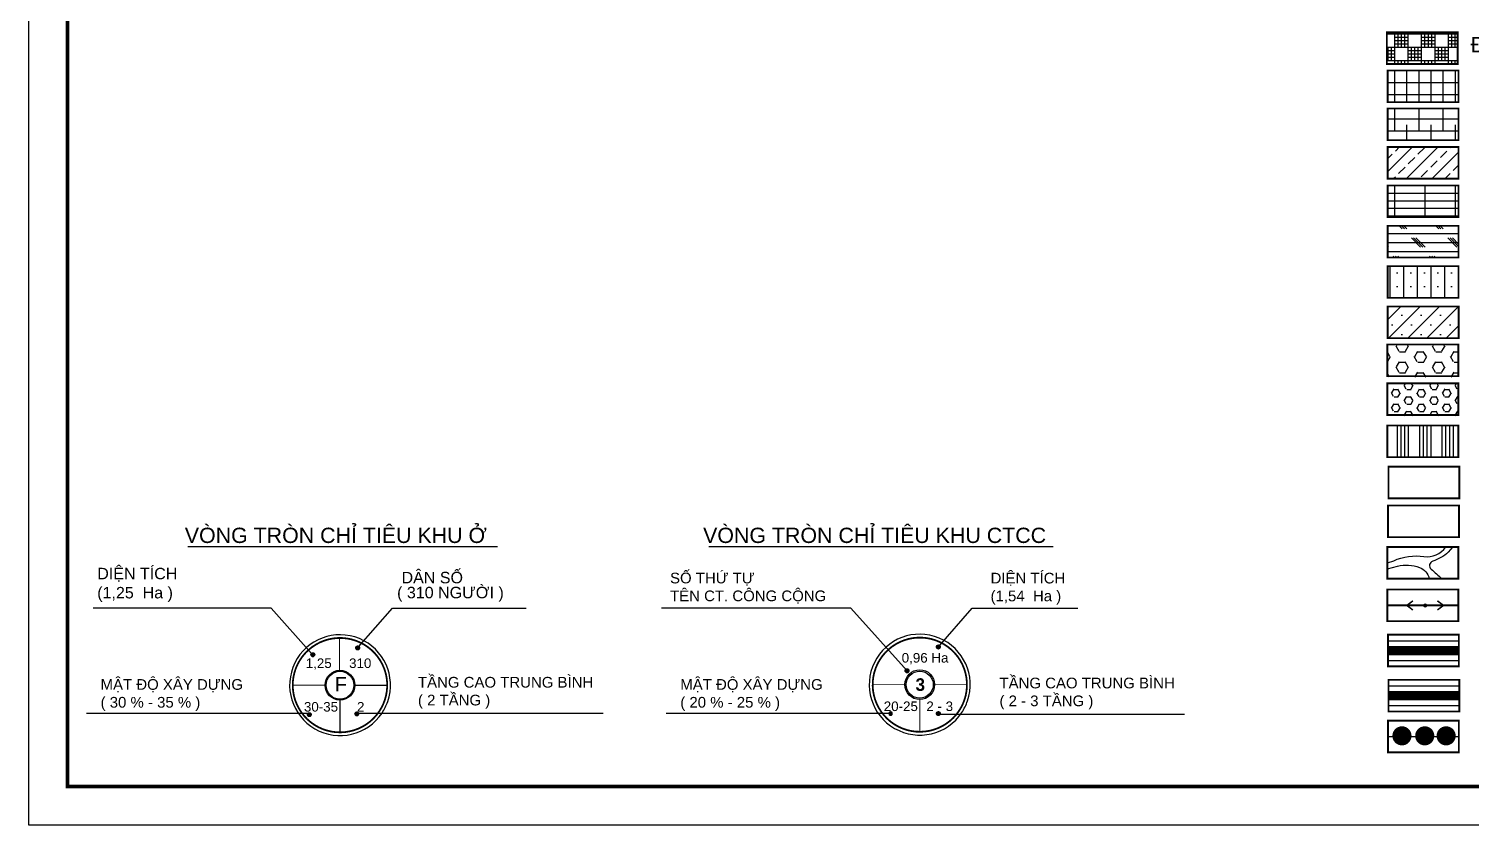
# Model space of a CAD drawing. Header units: millimetres. Extents: x 598301 to 599985, y 1183033 to 1185188.
# Drawn here: x 598301 to 599055, y 1183033 to 1183450 of the extents above; entities that cross this region are included whole.
import ezdxf
from ezdxf.enums import TextEntityAlignment as Align

# ---------------------------------------------------------------- set-up
doc = ezdxf.new("R2010")
doc.units = ezdxf.units.MM
doc.linetypes.add('1KIENTRUC', pattern=[2.5, 1.5, -1])
for name, color, linetype in [('CHU', 7, 'Continuous'), ('CVCX', 72, 'Continuous'), ('CXCL', 102, 'Continuous'), ('DIEN', 6, 'Continuous'), ('GHICHU', 7, 'Continuous'), ('H-BTHU', 61, 'Continuous'), ('h-ccong', 241, 'Continuous'), ('H-CHUNGCU', 40, 'Continuous'), ('h-duong', 7, 'Continuous'), ('H-LKE', 50, 'Continuous'), ('H-TAIDINHCU', 54, 'Continuous'), ('H-TM', 30, 'Continuous'), ('LONGDUONG', 7, 'Continuous'), ('rach', 150, 'Continuous'), ('RANH', 7, 'Continuous'), ('VONG-CT', 7, 'Continuous')]:
    doc.layers.add(name, color=color, linetype=linetype)
doc.styles.add('DIM', font='VHELVEN.TTF')
doc.styles.add('HEO', font='VHELVEN.TTF', dxfattribs={"height": 5.6})
doc.styles.add('style2', font='VTIMESB.TTF')
doc.styles.add('VHEL-B', font='VHELVEB.TTF', dxfattribs={"height": 4.5})

# ---------------------------------------------------------------- blocks, each defined once
blk = doc.blocks.new('2000')
at = {"linetype": 'Continuous', "const_width": 5}
blk.add_lwpolyline([(-2.5, 0, 1), (2.5, 0, 1)], format="xyb", close=True, dxfattribs=at)

msp = doc.modelspace()

# ---------------------------------------------------------------- hatches: boundary and pattern name
at = {"layer": 'CVCX'}
h = msp.add_hatch(dxfattribs=at)
h.set_pattern_fill('HEX', color=256, style=0)
h.set_pattern_definition([(0, (0, 0), (0, 5.49926), [3.175, -6.35]), (120, (0, 0), (-4.762498862, -2.74963), [3.175, -6.35]), (60, (3.175, 0), (-4.762498862, 2.74963), [3.175, -6.35])])
h.paths.add_polyline_path([(599011.38, 1183284.55), (599048.47, 1183284.55), (599048.47, 1183267.98), (599011.38, 1183267.98)])
at = {"layer": 'CXCL'}
h = msp.add_hatch(dxfattribs=at)
h.set_pattern_fill('HEX', color=256, scale=0.7, style=0)
h.set_pattern_definition([(0, (0, 0), (0, 3.849482), [2.2225, -4.445]), (120, (0, 0), (-3.333749203, -1.924741), [2.2225, -4.445]), (60, (2.2225, 0), (-3.333749203, 1.924741), [2.2225, -4.445])])
h.paths.add_polyline_path([(599011.38, 1183264.2), (599048.47, 1183264.2), (599048.47, 1183247.63), (599011.38, 1183247.63)])
at = {"layer": 'DIEN'}
h = msp.add_hatch(color=256, dxfattribs=at)
h.paths.add_polyline_path([(599032.21, 1183148.37, 0.01454), (599032.21, 1183148.43, 1), (599030.08, 1183148.43, 0.01454), (599030.08, 1183148.37)])
h.paths.add_polyline_path([(599030.08, 1183148.37, 0.943471), (599032.21, 1183148.37)])
at = {"layer": 'GHICHU'}
h = msp.add_hatch(dxfattribs=at)
h.set_pattern_fill('_U', color=256, scale=0.1, style=0, pattern_type=0)
h.set_pattern_definition([(2e-13, (19956.89707, 2381809.70585), (4e-16, -0.1), [])])
edge = h.paths.add_edge_path()
edge.add_arc((598449.32, 1183122.72), 1, 0, 360)
h = msp.add_hatch(dxfattribs=at)
h.set_pattern_fill('_U', color=256, scale=0.1, style=0, pattern_type=0)
h.set_pattern_definition([(2e-13, (19980.35527, 2381813.23368), (4e-16, -0.1), [])])
edge = h.paths.add_edge_path()
edge.add_arc((598472.78, 1183126.25), 1, 0, 360)
h = msp.add_hatch(dxfattribs=at)
h.set_pattern_fill('_U', color=256, scale=0.1, style=0, pattern_type=0)
h.set_pattern_definition([(2e-13, (20284.09687, -15560.17721), (-4e-16, 0.1), [])])
edge = h.paths.add_edge_path()
edge.add_arc((598776.52, 1183126.81), 1, 0, 360)
h = msp.add_hatch(dxfattribs=at)
h.set_pattern_fill('_U', color=256, scale=0.1, style=0, pattern_type=0)
h.set_pattern_definition([(180, (1177252.59664, -15572.7121), (-4e-16, 0.1), [])])
edge = h.paths.add_edge_path()
edge.add_arc((598760.17, 1183114.28), 1, 0, 360)
h = msp.add_hatch(dxfattribs=at)
h.set_pattern_fill('_U', color=256, scale=0.1, style=0, pattern_type=0)
h.set_pattern_definition([(180, (1177243.99616, 2381778.92096), (4e-16, -0.1), [])])
edge = h.paths.add_edge_path()
edge.add_arc((598751.57, 1183091.93), 1, 0, 360)
h = msp.add_hatch(dxfattribs=at)
h.set_pattern_fill('_U', color=256, scale=0.1, style=0, pattern_type=0)
h.set_pattern_definition([(2e-13, (20284.09687, 2381778.92096), (4e-16, -0.1), [])])
edge = h.paths.add_edge_path()
edge.add_arc((598776.52, 1183091.93), 1, 0, 360)
h = msp.add_hatch(dxfattribs=at)
h.set_pattern_fill('_U', color=256, scale=0.1, style=0, pattern_type=0)
h.set_pattern_definition([(2e-13, (19955.04478, 2381778.32096), (4e-16, -0.1), [])])
edge = h.paths.add_edge_path()
edge.add_arc((598447.47, 1183091.33), 1, 0, 360)
h = msp.add_hatch(dxfattribs=at)
h.set_pattern_fill('_U', color=256, scale=0.1, style=0, pattern_type=0)
h.set_pattern_definition([(2e-13, (19979.91121, 2381778.72096), (4e-16, -0.1), [])])
edge = h.paths.add_edge_path()
edge.add_arc((598472.34, 1183091.73), 1, 0, 360)
at = {"layer": 'H-BTHU'}
h = msp.add_hatch(dxfattribs=at)
h.set_pattern_fill('CORK', color=256, scale=1.5, style=0)
h.set_pattern_definition([(2e-13, (597064.1723, 1182824.0756), (-2e-14, 4.7625), []), (135, (597066.554, 1182821.694), (-9.525, -9.525), [6.735195, -6.735195]), (135, (597067.744, 1182821.694), (-9.525, -9.525), [6.735195, -6.735195]), (135, (597068.935, 1182821.694), (-9.525, -9.525), [6.735195, -6.735195])])
h.paths.add_polyline_path([(599011.53, 1183347.12), (599048.62, 1183347.12), (599048.62, 1183330.55), (599011.53, 1183330.55)])
at = {"layer": 'h-ccong'}
h = msp.add_hatch(dxfattribs=at)
h.set_pattern_fill('TT-TP', color=256, scale=7, style=0)
h.set_pattern_definition([(2e-13, (597580.323, 1182845.6944), (-3e-14, 7), []), (90, (597580.323, 1182845.6944), (-7, -3e-14), []), (2e-13, (597580.323, 1182847.4444), (7, 7), [7, -7]), (2e-13, (597580.323, 1182849.1944), (7, 7), [7, -7]), (2e-13, (597580.323, 1182850.9444), (7, 7), [7, -7]), (90, (597582.073, 1182845.6944), (-7, 7), [7, -7]), (90, (597583.823, 1182845.6944), (-7, 7), [7, -7]), (90, (597585.573, 1182845.6944), (-7, 7), [7, -7])])
h.paths.add_polyline_path([(599011.12, 1183448.39), (599048.21, 1183448.39), (599048.21, 1183431.81), (599011.12, 1183431.81)])
h = msp.add_hatch(dxfattribs=at)
h.set_pattern_fill('NET', color=256, scale=2, style=0)
h.set_pattern_definition([(2e-13, (597205.4986, 1182876.097), (-2e-14, 6.35), []), (90, (597205.4986, 1182876.097), (-6.35, -2e-14), [])])
h.paths.add_polyline_path([(599011.53, 1183428.47), (599048.62, 1183428.47), (599048.62, 1183411.9), (599011.53, 1183411.9)])
at = {"layer": 'H-CHUNGCU', "ltscale": 2}
h = msp.add_hatch(dxfattribs=at)
h.set_pattern_fill('ANSI33,_O', color=256, scale=1.5)
h.set_pattern_definition([(45, (597205.499, 1182876.097), (-6.73519, 6.73519), []), (45, (597212.234, 1182876.097), (-6.73519, 6.73519), [4.7625, -2.38125])])
h.paths.add_polyline_path([(599011.53, 1183388.43), (599048.62, 1183388.43), (599048.62, 1183371.85), (599011.53, 1183371.85)])
at = {"layer": 'h-duong'}
h = msp.add_hatch(dxfattribs=at)
h.set_pattern_fill('ANSI34', color=40, scale=0.615633, angle=45, style=0)
h.set_pattern_definition([(90, (598664.79, 1182245.647), (-11.7278, -4e-14), []), (90, (598666.745, 1182247.601), (-11.7278, -4e-14), []), (90, (598668.7, 1182249.556), (-11.7278, -4e-14), []), (90, (598670.654, 1182251.511), (-11.7278, -4e-14), [])])
h.paths.add_polyline_path([(599011.38, 1183242.63), (599048.48, 1183242.63), (599048.48, 1183226.05), (599011.38, 1183226.05)])
at = {"layer": 'H-LKE'}
h = msp.add_hatch(dxfattribs=at)
h.set_pattern_fill('GRATE,_O', color=256, scale=5)
h.set_pattern_definition([(2e-13, (597205.4986, 1182876.097), (-1e-14, 3.96875), []), (90, (597205.499, 1182876.097), (-15.875, -6e-14), [])])
h.paths.add_polyline_path([(599011.53, 1183368.23), (599048.62, 1183368.23), (599048.62, 1183351.66), (599011.53, 1183351.66)])
at = {"layer": 'H-TAIDINHCU'}
h = msp.add_hatch(dxfattribs=at)
h.set_pattern_fill('SACNCR,_O', color=256, scale=3, angle=45)
h.set_pattern_definition([(90, (597205.4986, 1182876.097), (-7.14375, -3e-14), []), (90, (597209.0704, 1182879.669), (-7.14375, -3e-14), [0, -7.14375])])
h.paths.add_polyline_path([(599011.53, 1183326.01), (599048.62, 1183326.01), (599048.62, 1183309.44), (599011.53, 1183309.44)])
h = msp.add_hatch(dxfattribs=at)
h.set_pattern_fill('SACNCR,_O', color=256, scale=3)
h.set_pattern_definition([(45, (597205.4986, 1182876.097), (-5.051394, 5.051394), []), (45, (597210.55, 1182876.097), (-5.051394, 5.051394), [0, -7.14375])])
h.paths.add_polyline_path([(599011.58, 1183304.9), (599048.66, 1183304.9), (599048.66, 1183288.33), (599011.58, 1183288.33)])
at = {"layer": 'H-TM'}
h = msp.add_hatch(dxfattribs=at)
h.set_pattern_fill('ANSI38,_O', color=256, scale=2, angle=315)
h.set_pattern_definition([(2e-13, (597205.4986, 1182876.097), (-2e-14, 6.35), []), (90, (597205.4986, 1182876.097), (-6.35, 12.7), [15.875, -9.525])])
h.paths.add_polyline_path([(599011.53, 1183408.56), (599048.62, 1183408.56), (599048.62, 1183391.99), (599011.53, 1183391.99)])
at = {"layer": 'VONG-CT'}
h = msp.add_hatch(color=256, dxfattribs=at)
h.paths.add_polyline_path([(598471.32, 1183106.71, 1), (598455.75, 1183106.71, 1)])
h.paths.add_polyline_path([(598470.82, 1183106.71, 1), (598456.25, 1183106.71, 1)], flags=16)

# ---------------------------------------------------------------- linework, layer by layer
at = {"layer": 'CHU', "const_width": 0.975}
for points in [[(599011.12, 1183448.39), (599048.21, 1183448.39), (599048.21, 1183431.81), (599011.12, 1183431.81)], [(599011.53, 1183428.47), (599048.62, 1183428.47), (599048.62, 1183411.9), (599011.53, 1183411.9)], [(599011.53, 1183408.56), (599048.62, 1183408.56), (599048.62, 1183391.99), (599011.53, 1183391.99)], [(599011.53, 1183388.43), (599048.62, 1183388.43), (599048.62, 1183371.85), (599011.53, 1183371.85)], [(599011.53, 1183368.23), (599048.62, 1183368.23), (599048.62, 1183351.66), (599011.53, 1183351.66)], [(599011.53, 1183347.12), (599048.62, 1183347.12), (599048.62, 1183330.55), (599011.53, 1183330.55)], [(599011.53, 1183326.01), (599048.62, 1183326.01), (599048.62, 1183309.44), (599011.53, 1183309.44)], [(599011.58, 1183304.9), (599048.66, 1183304.9), (599048.66, 1183288.33), (599011.58, 1183288.33)], [(599011.38, 1183285.07), (599048.47, 1183285.07), (599048.47, 1183268.5), (599011.38, 1183268.5)], [(599011.38, 1183264.72), (599048.47, 1183264.72), (599048.47, 1183248.15), (599011.38, 1183248.15)], [(599011.38, 1183242.63), (599048.48, 1183242.63), (599048.48, 1183226.05), (599011.38, 1183226.05)], [(599011.96, 1183221.12), (599049.04, 1183221.12), (599049.04, 1183204.55), (599011.96, 1183204.55)], [(599011.76, 1183200.77), (599048.85, 1183200.77), (599048.85, 1183184.2), (599011.76, 1183184.2)], [(599011.38, 1183179.06), (599048.47, 1183179.06), (599048.47, 1183162.49), (599011.38, 1183162.49)], [(599011.38, 1183156.78), (599048.47, 1183156.78), (599048.47, 1183140.2), (599011.38, 1183140.2)], [(599011.68, 1183133.16), (599048.76, 1183133.16), (599048.76, 1183116.58), (599011.68, 1183116.58)], [(599011.98, 1183109.54), (599049.06, 1183109.54), (599049.06, 1183092.96), (599011.98, 1183092.96)], [(599011.68, 1183088.17), (599048.76, 1183088.17), (599048.76, 1183071.59), (599011.68, 1183071.59)]]:
    msp.add_lwpolyline(points, close=True, dxfattribs=at)
at = {"layer": 'DIEN'}
for points, const_width in [([(599048.47, 1183148.49), (599011.38, 1183148.49)], 1), ([(599024.75, 1183150.85), (599021.56, 1183148.48), (599024.76, 1183146.05)], 0.8), ([(599021.62, 1183148.44), (599040.76, 1183148.48)], 0.4), ([(599037.55, 1183150.88), (599040.76, 1183148.48), (599037.56, 1183146.08)], 0.8)]:
    msp.add_lwpolyline(points, dxfattribs=dict(at, const_width=const_width))
at = {"layer": 'GHICHU', "color": 7}
for points in [[(598383.88, 1183179.39), (598545.99, 1183179.39)], [(598656.55, 1183179.39), (598836.58, 1183179.39)], [(598448.69, 1183123.29), (598427.48, 1183146.96), (598334.36, 1183146.96)], [(598473.29, 1183126.81), (598491.06, 1183146.96), (598561, 1183146.96)], [(598760.17, 1183114.28), (598730.72, 1183146.96), (598631.79, 1183146.96)], [(598776.52, 1183126.81), (598794.29, 1183146.96), (598849.57, 1183146.96)], [(598448.34, 1183091.82), (598330.88, 1183091.82)], [(598473.29, 1183092.02), (598601.13, 1183092.02)], [(598751.57, 1183091.82), (598634.1, 1183091.82)], [(598777.47, 1183091.62), (598905.31, 1183091.62)]]:
    msp.add_lwpolyline(points, dxfattribs=at)
at = {"layer": 'GHICHU'}
for centre in [(598449.32, 1183122.72), (598472.78, 1183126.25), (598776.52, 1183126.81), (598760.17, 1183114.28), (598776.52, 1183091.93), (598447.47, 1183091.33), (598472.34, 1183091.73)]:
    msp.add_circle(centre, 1, dxfattribs=at)
at = {"layer": 'LONGDUONG'}
for p, q in [((599011.68, 1183130.02), (599048.76, 1183130.02)), ((599011.68, 1183119.64), (599048.76, 1183119.64)), ((599011.98, 1183106.4), (599049.06, 1183106.4)), ((599011.98, 1183096.02), (599049.06, 1183096.02)), ((599011.68, 1183079.88), (599048.76, 1183079.88))]:
    msp.add_line(p, q, dxfattribs=at)
at = {"layer": 'LONGDUONG', "const_width": 4.83}
msp.add_lwpolyline([(599011.68, 1183124.83), (599048.76, 1183124.83)], dxfattribs=at)
at = {"layer": 'LONGDUONG', "linetype": '1KIENTRUC', "ltscale": 5, "const_width": 4.83}
msp.add_lwpolyline([(599011.98, 1183101.21), (599049.06, 1183101.21)], dxfattribs=at)
at = {"layer": 'rach'}
for points in [[(599011.38, 1183170.78), (599014.7, 1183171.84, -0.146094), (599030.54, 1183174.07, 0.289614), (599041.91, 1183179.06, -2.912485)], [(599045.6, 1183179.06), (599043.25, 1183176.3, -0.102651), (599035.11, 1183171.62, 0.572893), (599034.22, 1183167.49, 0.010969), (599039.91, 1183162.49, 1.171923)], [(599011.38, 1183167.6), (599016.7, 1183169.05, -0.152198), (599028.19, 1183168.38, -0.252366), (599033.33, 1183162.49, 2.101476)]]:
    msp.add_lwpolyline(points, format="xyb", dxfattribs=at)
at = {"layer": 'RANH'}
msp.add_lwpolyline([(598300.78, 1185187.91), (599984.91, 1185187.91), (599984.91, 1183033.45), (598300.78, 1183033.45)], close=True, dxfattribs=at)
at = {"layer": 'RANH', "const_width": 2.02}
msp.add_lwpolyline([(598321.03, 1185167.66), (599964.67, 1185167.66), (599964.67, 1183053.69), (598321.03, 1183053.69)], close=True, dxfattribs=at)
at = {"layer": 'VONG-CT'}
for points in [[(598488.52, 1183098.18, 15.630483), (598485.55, 1183092.15, 0.063978), (598488.52, 1183098.18, 0.063978)], [(598791.78, 1183098.47, 15.630483), (598788.81, 1183092.43, 0.063978), (598791.78, 1183098.47, 0.063978)]]:
    msp.add_lwpolyline(points, format="xyb", dxfattribs=at)
at = {"layer": 'VONG-CT', "const_width": 0.926}
for points in [[(598486.9, 1183098.74, 15.630483), (598484.12, 1183093.09, 0.063978)], [(598790.16, 1183099.02, 15.630483), (598787.39, 1183093.38, 0.063978)]]:
    msp.add_lwpolyline(points, format="xyb", close=True, dxfattribs=at)
at = {"layer": 'VONG-CT', "const_width": 0.5}
for points in [[(598463.25, 1183131.39), (598463.25, 1183114.49)], [(598438.85, 1183106.71), (598455.75, 1183106.71)], [(598471.32, 1183106.71), (598488.22, 1183106.71)], [(598742.11, 1183107), (598759.01, 1183107)], [(598791.48, 1183107), (598774.58, 1183107)], [(598463.54, 1183098.93), (598463.54, 1183082.03)], [(598766.8, 1183099.21), (598766.8, 1183082.31)]]:
    msp.add_lwpolyline(points, dxfattribs=at)
at = {"layer": 'VONG-CT'}
for points in [[(598471.32, 1183106.71), (598488.22, 1183106.71)], [(598463.54, 1183098.93), (598463.54, 1183082.03)]]:
    msp.add_lwpolyline(points, dxfattribs=at)
for centre, radius in [((598463.54, 1183106.71), 7.78), ((598463.54, 1183106.71), 7.28), ((598766.8, 1183107), 7.78), ((598766.8, 1183107), 7.08)]:
    msp.add_circle(centre, radius, dxfattribs=at)

# ---------------------------------------------------------------- block references
at = {"layer": 'RANH', "rotation": 358.6375906031759}
for p in [(599019.03, 1183080.2), (599030.95, 1183080.2), (599042.13, 1183080.2)]:
    msp.add_blockref('2000', p, dxfattribs=at)

# ---------------------------------------------------------------- texts
at = {"layer": 'GHICHU', "color": 7, "style": 'VHEL-B'}
msp.add_text('ÑAÁT COÂNG TRÌNH COÂNG COÄNG CAÁP TP', height=8, dxfattribs=at).set_placement((599054.88, 1183437.99))
at = {"layer": 'GHICHU', "style": 'VHEL-B'}
for s, p in [('VOØNG TROØN CHÆ TIEÂU KHU ÔÛ', (598382.36, 1183181.15)), ('VOØNG TROØN CHÆ TIEÂU KHU CTCC', (598653.47, 1183181.15))]:
    msp.add_text(s, height=8.0001, dxfattribs=at).set_placement(p)
at = {"layer": 'GHICHU', "attachment_point": 4, "style": 'DIM'}
for s, insert, char_height, width in [(' DIEÄN TÍCH \\P (1,25  Ha )', (598334.23, 1183159.24), 6, 77.1429), (' DAÂN SOÁ ', (598493.41, 1183163), 6, 77.1429), ('SOÁ THÖÙ TÖÏ\\PTEÂN CT. COÂNG COÄNG', (598636.18, 1183157.52), 5.6, 100), (' DIEÄN TÍCH \\P (1,54  Ha )', (598801.66, 1183157.25), 5.6, 72), ('( 310 NGÖÔØI )', (598493.41, 1183154.3), 6, 77.1429), ('MAÄT ÑOÄ XAÂY DÖÏNG \\P( 30 % - 35 % )', (598338.31, 1183101.59), 5.6, 100), ('TAÀNG CAO TRUNG BÌNH\\P( 2 TAÀNG )', (598504.32, 1183102.74), 5.6, 96), ('MAÄT ÑOÄ XAÂY DÖÏNG \\P( 20 % - 25 % )', (598641.54, 1183101.59), 5.6, 100), ('TAÀNG CAO TRUNG BÌNH\\P( 2 - 3 TAÀNG )', (598808.5, 1183102.34), 5.6, 96)]:
    msp.add_mtext(s, dxfattribs=dict(at, insert=insert, char_height=char_height, width=width))
at = {"layer": 'VONG-CT'}
for s, height, style, p in [('0,96 Ha', 5, 'HEO', (598769.58, 1183118.55)), ('1,25', 5, 'HEO', (598452.42, 1183115.72)), ('310', 5, 'HEO', (598474.11, 1183115.72)), ('F', 7.5, 'VHEL-B', (598463.96, 1183103.42)), ('3', 6.6, 'style2', (598767.06, 1183103.74)), ('30-35', 5, 'HEO', (598453.6, 1183092.9)), ('2', 5, 'HEO', (598474.38, 1183092.9)), ('20-25', 5, 'HEO', (598756.9, 1183093.18)), ('2 - 3', 5, 'HEO', (598777.23, 1183093.18))]:
    msp.add_text(s, height=height, dxfattribs=dict(at, style=style)).set_placement(p, align=Align.CENTER)

doc.saveas('drawing.dxf')
